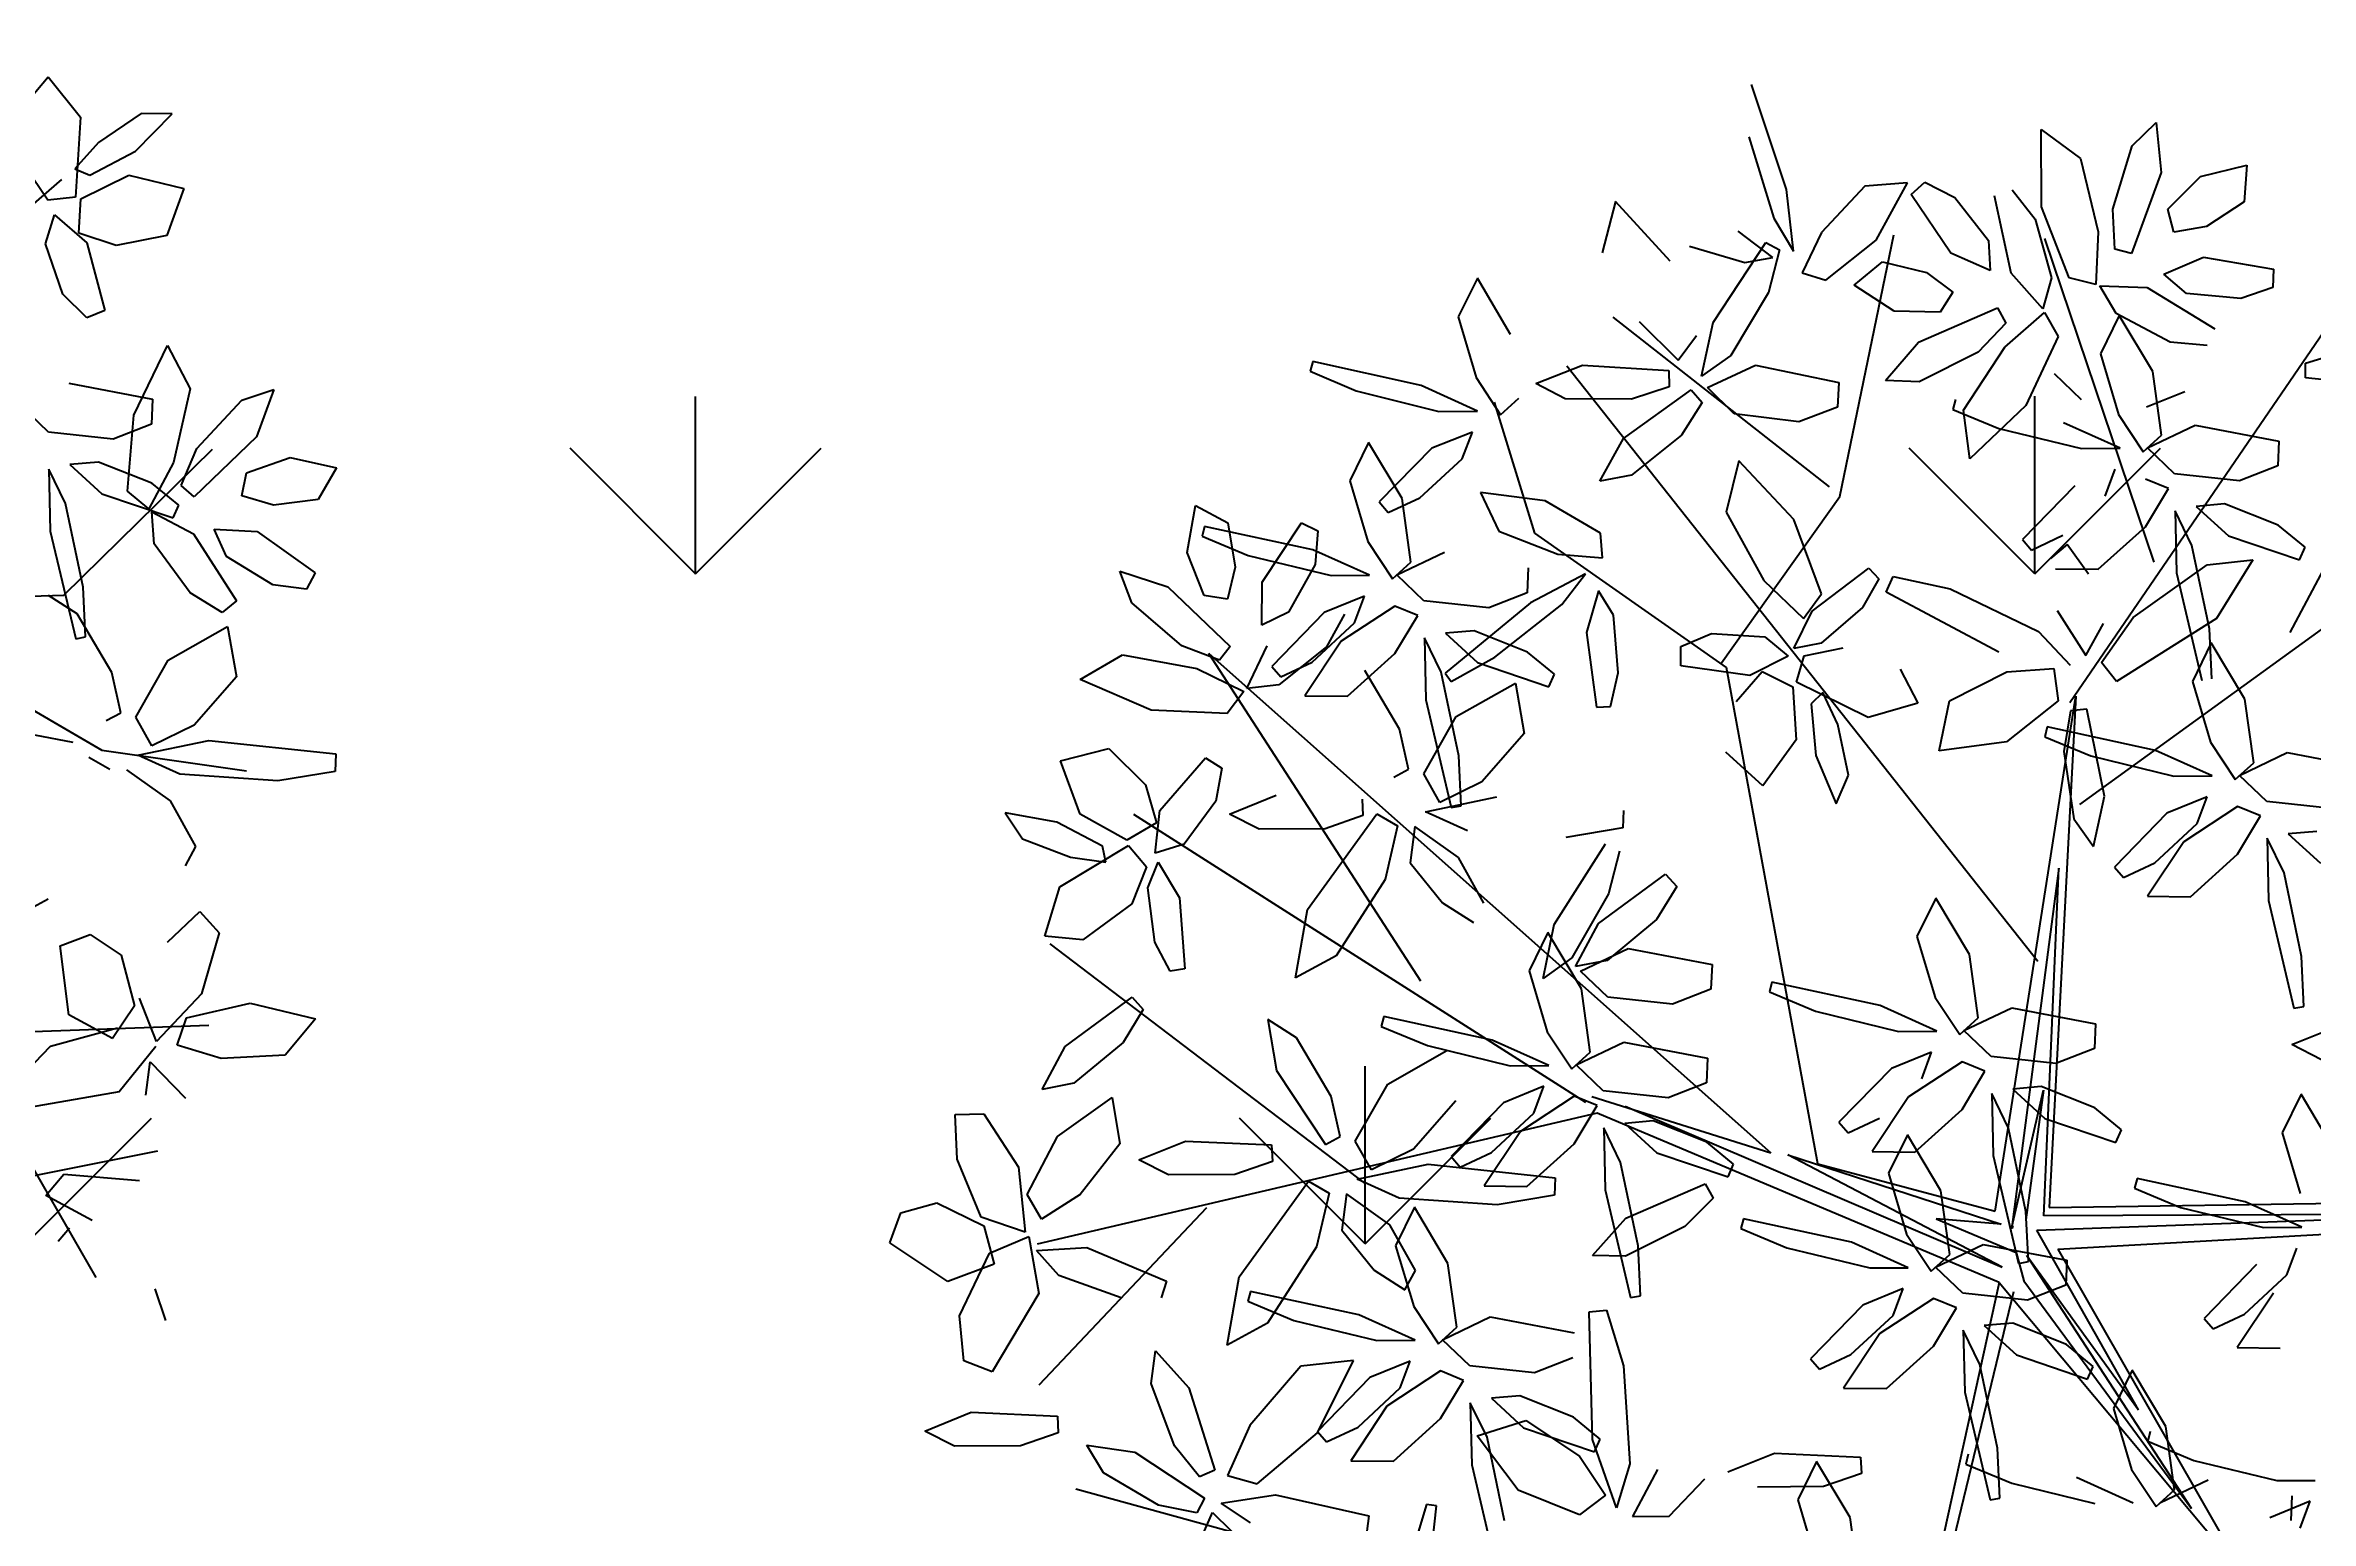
# Model space of a CAD drawing. Header units: inches. Extents: x -9 to 337, y -247 to 209.
# Drawn here: x 7.6419 to 8.1203, y 58.5583 to 58.8698 of the extents above; entities that cross this region are included whole.
import ezdxf

# ---------------------------------------------------------------- set-up
doc = ezdxf.new("R2010")
doc.units = ezdxf.units.IN
doc.header["$MEASUREMENT"] = 0
doc.layers.add('vegetales', color=3, linetype='Continuous')
doc.styles.get("Standard").update_dxf_attribs({"font": 'arial.ttf'})

# ---------------------------------------------------------------- blocks, each defined once
blk = doc.blocks.new('Planta(planta)002')
at = {"color": 62}
for p, q in [((0.1782, 0.8387), (0.1608, 0.8226)), ((0.1774, 0.7988), (0.1782, 0.8387)), ((0.1608, 0.8226), (0.1525, 0.7843)), ((0.0903, 0.7942), (0.1292, 0.7888)), ((0.0921, 0.7652), (0.0903, 0.7942)), ((0.1647, 0.7615), (0.1774, 0.7988)), ((0.1862, 0.7821), (0.2237, 0.8033)), ((0.2237, 0.8033), (0.2388, 0.7685)), ((0.1292, 0.7888), (0.1682, 0.742)), ((0.1525, 0.7843), (0.153, 0.7573)), ((0.1722, 0.7439), (0.1862, 0.7821)), ((0.153, 0.7573), (0.1647, 0.7615)), ((0.2388, 0.7685), (0.216, 0.7367)), ((0.1682, 0.742), (0.1546, 0.726)), ((0.1888, 0.7239), (0.1722, 0.7439)), ((0.1546, 0.726), (0.125, 0.7326)), ((0.216, 0.7367), (0.1888, 0.7239)), ((0.3663, 0.7168), (0.3784, 0.7393)), ((0.3784, 0.7393), (0.3936, 0.704)), ((0.4228, 0.7102), (0.454, 0.7288)), ((0.454, 0.7288), (0.4603, 0.7017)), ((0.1658, 0.7212), (0.1984, 0.7228)), ((0.176, 0.7006), (0.1658, 0.7212)), ((0.1984, 0.7228), (0.2435, 0.6947)), ((0.2965, 0.7081), (0.3318, 0.696)), ((0.3143, 0.6519), (0.2965, 0.7081)), ((0.3667, 0.6665), (0.3663, 0.7168)), ((0.4067, 0.679), (0.4228, 0.7102)), ((0.212, 0.6818), (0.176, 0.7006)), ((0.2435, 0.6947), (0.2375, 0.6813)), ((0.3318, 0.696), (0.3611, 0.6466)), ((0.3936, 0.704), (0.3904, 0.6385)), ((0.4603, 0.7017), (0.4385, 0.6752)), ((0.2375, 0.6813), (0.212, 0.6818)), ((0.4162, 0.6637), (0.4067, 0.679)), ((0.4385, 0.6752), (0.4162, 0.6637)), ((0.2618, 0.6357), (0.3164, 0.6706)), ((0.3288, 0.6563), (0.3154, 0.6279)), ((0.3164, 0.6706), (0.3288, 0.6563)), ((0.3772, 0.6378), (0.3667, 0.6665)), ((0.4433, 0.6522), (0.4969, 0.6595)), ((0.4969, 0.6595), (0.5006, 0.646)), ((0.3904, 0.6385), (0.3772, 0.6378)), ((0.4184, 0.6309), (0.4433, 0.6522)), ((0.5006, 0.646), (0.4799, 0.6307)), ((-0.0757, 0.3696), (-0.0425, 0.3702)), ((-0.1536, 0.3176), (-0.1544, 0.2606)), ((-0.1292, 0.3107), (-0.1209, 0.2616)), ((-0.0518, 0.3226), (0.0185, 0.2763)), ((-0.144, 0.2595), (-0.1343, 0.284)), ((-0.1209, 0.2616), (-0.0969, 0.2837)), ((0.0185, 0.2763), (0.0231, 0.2825)), ((0.0365, 0.2551), (0.0523, 0.2898)), ((-0.1544, 0.2606), (-0.144, 0.2595)), ((0.0607, 0.2622), (0.0365, 0.2551)), ((0.0674, 0.2324), (0.0771, 0.2013)), ((0.1154, 0.2188), (0.0674, 0.2324)), ((0.0771, 0.2013), (0.1189, 0.1771)), ((-0.1377, 0.1291), (-0.0831, 0.164)), ((-0.0831, 0.164), (-0.0707, 0.1497)), ((0.1374, 0.1593), (0.0928, 0.1438)), ((0.1163, 0.1391), (0.1374, 0.1593)), ((-0.0707, 0.1497), (-0.0841, 0.1213)), ((0.0928, 0.1438), (0.0207, 0.1002)), ((0.0599, 0.1069), (0.1163, 0.1391)), ((0.1539, 0.1251), (0.1455, 0.1451)), ((-0.151, 0.1059), (-0.189, 0.1365)), ((-0.1522, 0.0915), (-0.1377, 0.1291)), ((-0.0841, 0.1213), (-0.1236, 0.0913)), ((-0.1525, 0.0871), (-0.151, 0.1059)), ((-0.0395, 0.1172), (-0.0802, 0.1009)), ((-0.0616, 0.0852), (-0.0097, 0.109)), ((-0.0132, 0.119), (-0.0395, 0.1172)), ((-0.0097, 0.109), (-0.0132, 0.119)), ((0.0244, 0.0935), (0.0599, 0.1069)), ((-0.1855, 0.0948), (-0.1525, 0.0871)), ((-0.1236, 0.0913), (-0.1522, 0.0915)), ((-0.0802, 0.1009), (-0.0947, 0.0847)), ((0.0207, 0.1002), (0.0244, 0.0935)), ((-0.167, 0.077), (-0.2116, 0.0615)), ((-0.1881, 0.0568), (-0.167, 0.077)), ((-0.137, 0.0733), (-0.1483, 0.0258)), ((-0.1194, 0.08), (-0.137, 0.0733)), ((-0.1121, 0.0469), (-0.1194, 0.08)), ((-0.104, 0.0712), (-0.0708, 0.0377)), ((-0.0767, 0.0609), (-0.104, 0.0712)), ((-0.0947, 0.0847), (-0.0616, 0.0852)), ((-0.1589, 0.0628), (-0.1726, 0.0327)), ((-0.1504, 0.0428), (-0.1589, 0.0628)), ((-0.0234, 0.0238), (-0.0767, 0.0609)), ((-0.1159, -0.0012), (-0.1121, 0.0469)), ((-0.0708, 0.0377), (-0.0005, -0.0087)), ((-0.1726, 0.0327), (-0.1735, -0.0244)), ((-0.1483, 0.0258), (-0.1399, -0.0233)), ((-0.0299, -0.0166), (0.0247, 0.0183)), ((0.004, -0.0024), (-0.0234, 0.0238)), ((0.0247, 0.0183), (0.0371, 0.004)), ((-0.1291, 0.0044), (-0.1195, -0.0267)), ((-0.0812, -0.0092), (-0.1291, 0.0044)), ((0.0371, 0.004), (0.0237, -0.0243)), ((-0.163, -0.0255), (-0.1533, -0.001)), ((-0.1399, -0.0233), (-0.1159, -0.0012)), ((-0.0432, -0.0397), (-0.0812, -0.0092)), ((-0.0444, -0.0541), (-0.0299, -0.0166)), ((-0.0005, -0.0087), (0.004, -0.0024)), ((-0.1735, -0.0244), (-0.163, -0.0255)), ((-0.1195, -0.0267), (-0.0777, -0.0509)), ((0.0237, -0.0243), (-0.0158, -0.0543)), ((0.0683, -0.0285), (0.0276, -0.0447)), ((0.0946, -0.0267), (0.0683, -0.0285)), ((0.0981, -0.0366), (0.0946, -0.0267)), ((-0.0777, -0.0509), (-0.0447, -0.0585)), ((-0.0447, -0.0585), (-0.0432, -0.0397)), ((0.0276, -0.0447), (0.0131, -0.061)), ((0.0462, -0.0604), (0.0981, -0.0366)), ((-0.2797, -0.0577), (-0.2673, -0.072)), ((-0.0592, -0.0687), (-0.1038, -0.0842)), ((-0.0803, -0.0889), (-0.0592, -0.0687)), ((-0.0158, -0.0543), (-0.0444, -0.0541)), ((-0.0116, -0.0656), (-0.0292, -0.0724)), ((-0.0043, -0.0988), (-0.0116, -0.0656)), ((0.0131, -0.061), (0.0462, -0.0604)), ((-0.2673, -0.072), (-0.2807, -0.1003)), ((-0.1038, -0.0842), (-0.1759, -0.1277)), ((-0.0511, -0.0828), (-0.0648, -0.113)), ((-0.0426, -0.1029), (-0.0511, -0.0828)), ((-0.0292, -0.0724), (-0.0405, -0.1199)), ((0.0038, -0.0744), (0.037, -0.108)), ((0.0311, -0.0848), (0.0038, -0.0744)), ((0.0844, -0.1218), (0.0311, -0.0848)), ((-0.2098, -0.1027), (-0.2361, -0.1045)), ((-0.2063, -0.1126), (-0.2098, -0.1027)), ((-0.1367, -0.1211), (-0.0803, -0.0889)), ((-0.0455, -0.1467), (-0.0426, -0.1029)), ((-0.0081, -0.1469), (-0.0043, -0.0988)), ((-0.2361, -0.1045), (-0.2768, -0.1207)), ((-0.2582, -0.1364), (-0.2063, -0.1126)), ((-0.0648, -0.113), (-0.0657, -0.1701)), ((-0.0405, -0.1199), (-0.0321, -0.169)), ((-0.2913, -0.137), (-0.2582, -0.1364)), ((-0.2412, -0.1887), (-0.2154, -0.1284)), ((-0.2154, -0.1284), (-0.2034, -0.1323)), ((-0.2034, -0.1323), (-0.2042, -0.1626)), ((-0.1759, -0.1277), (-0.1722, -0.1345)), ((-0.1722, -0.1345), (-0.1367, -0.1211)), ((-0.3006, -0.1504), (-0.2674, -0.184)), ((-0.0552, -0.1712), (-0.0455, -0.1467)), ((-0.0321, -0.169), (-0.0081, -0.1469)), ((0.0714, -0.1404), (0.0751, -0.1472)), ((-0.22, -0.1978), (-0.2733, -0.1608)), ((-0.2042, -0.1626), (-0.2215, -0.2099)), ((-0.0657, -0.1701), (-0.0552, -0.1712)), ((-0.2674, -0.184), (-0.1971, -0.2303)), ((-0.2401, -0.2269), (-0.2412, -0.1887)), ((-0.1926, -0.2241), (-0.22, -0.1978)), ((-0.0363, -0.241), (0.0133, -0.1983)), ((0.0133, -0.1983), (0.0224, -0.207)), ((-0.2215, -0.2099), (-0.2401, -0.2269)), ((-0.0087, -0.2236), (0.001, -0.2547)), ((0.0393, -0.2371), (-0.0087, -0.2236)), ((0.0224, -0.207), (0.0083, -0.2339)), ((-0.1971, -0.2303), (-0.1926, -0.2241)), ((-0.0522, -0.2758), (-0.0363, -0.241)), ((0.0083, -0.2339), (-0.028, -0.2687)), ((0.0773, -0.2677), (0.0393, -0.2371)), ((-0.2127, -0.2598), (-0.2039, -0.2498)), ((-0.2039, -0.2498), (-0.1655, -0.2716)), ((0.001, -0.2547), (0.0428, -0.2789)), ((-0.1441, -0.3285), (-0.2127, -0.2598)), ((-0.1655, -0.2716), (-0.1107, -0.3224)), ((-0.2646, -0.3142), (-0.2099, -0.2793)), ((-0.2778, -0.3374), (-0.3159, -0.3068)), ((-0.1976, -0.2936), (-0.2109, -0.322)), ((-0.279, -0.3518), (-0.2646, -0.3142)), ((-0.2109, -0.322), (-0.2504, -0.352)), ((-0.1663, -0.3261), (-0.2071, -0.3424)), ((-0.14, -0.3244), (-0.1663, -0.3261)), ((-0.1365, -0.3343), (-0.14, -0.3244)), ((-0.2793, -0.3562), (-0.2778, -0.3374)), ((-0.2071, -0.3424), (-0.2215, -0.3586)), ((-0.1908, -0.3528), (-0.1426, -0.3446)), ((-0.1884, -0.3581), (-0.1365, -0.3343)), ((-0.3123, -0.3485), (-0.2793, -0.3562)), ((-0.2504, -0.352), (-0.279, -0.3518)), ((-0.2215, -0.3586), (-0.1884, -0.3581)), ((-0.2097, -0.3869), (-0.1908, -0.3528)), ((-0.2639, -0.37), (-0.2751, -0.4176)), ((-0.2462, -0.3633), (-0.2639, -0.37)), ((-0.239, -0.3964), (-0.2462, -0.3633)), ((-0.2308, -0.3721), (-0.1977, -0.4056)), ((-0.2035, -0.3824), (-0.2308, -0.3721)), ((-0.112, -0.3771), (-0.1586, -0.3954)), ((-0.6312, -0.4227), (-0.6409, -0.3869)), ((-0.5982, -0.4405), (-0.5884, -0.3904)), ((-0.5884, -0.3904), (-0.5599, -0.4121)), ((-0.3713, -0.4187), (-0.315, -0.3865)), ((-0.2773, -0.4005), (-0.2857, -0.3805)), ((-0.1586, -0.3954), (-0.2097, -0.3869)), ((-0.1502, -0.4195), (-0.2035, -0.3824)), ((-0.617, -0.4026), (-0.6312, -0.4227)), ((-0.5599, -0.4121), (-0.5552, -0.4608)), ((-0.5167, -0.4039), (-0.5409, -0.4109)), ((-0.3174, -0.4097), (-0.3435, -0.4404)), ((-0.2997, -0.4685), (-0.3174, -0.4097)), ((-0.2995, -0.4106), (-0.3003, -0.4677)), ((-0.2801, -0.4443), (-0.2773, -0.4005)), ((-0.2428, -0.4445), (-0.239, -0.3964)), ((-0.1977, -0.4056), (-0.1273, -0.452)), ((-0.3954, -0.4672), (-0.4244, -0.4232)), ((-0.4105, -0.4254), (-0.4068, -0.4321)), ((-0.4068, -0.4321), (-0.3713, -0.4187)), ((-0.2751, -0.4176), (-0.2667, -0.4666)), ((-0.5847, -0.4885), (-0.5982, -0.4405)), ((-0.3845, -0.4339), (-0.3954, -0.4672)), ((-0.3435, -0.4404), (-0.3409, -0.4998)), ((-0.2898, -0.4688), (-0.2801, -0.4443)), ((-0.2667, -0.4666), (-0.2428, -0.4445)), ((-0.1957, -0.4469), (-0.202, -0.4513)), ((-0.1447, -0.514), (-0.1957, -0.4469)), ((-0.5552, -0.4608), (-0.5638, -0.4947)), ((-0.5238, -0.4866), (-0.4624, -0.4636)), ((-0.4624, -0.4636), (-0.4565, -0.4755)), ((-0.202, -0.4513), (-0.1849, -0.4852)), ((-0.6662, -0.482), (-0.6507, -0.4666)), ((-0.6417, -0.5056), (-0.6662, -0.482)), ((-0.6507, -0.4666), (-0.6036, -0.4778)), ((-0.6036, -0.4778), (-0.566, -0.5104)), ((-0.3063, -0.5283), (-0.2997, -0.4685)), ((-0.3003, -0.4677), (-0.2898, -0.4688)), ((-0.5638, -0.4947), (-0.5847, -0.4885)), ((-0.5503, -0.5145), (-0.5238, -0.4866)), ((-0.4787, -0.4964), (-0.5248, -0.5167)), ((-0.2904, -0.5248), (-0.2279, -0.4875)), ((-0.2279, -0.4875), (-0.221, -0.4972)), ((-0.5982, -0.5249), (-0.6417, -0.5056)), ((-0.566, -0.5104), (-0.5982, -0.5249)), ((-0.5748, -0.5406), (-0.5619, -0.5108)), ((-0.5619, -0.5108), (-0.5264, -0.5372)), ((-0.5248, -0.5167), (-0.5503, -0.5145)), ((-0.4321, -0.5079), (-0.3941, -0.5109)), ((-0.4172, -0.5282), (-0.4321, -0.5079)), ((-0.3941, -0.5109), (-0.3369, -0.5429)), ((-0.3409, -0.4998), (-0.327, -0.5392)), ((-0.6302, -0.5403), (-0.5921, -0.5284)), ((-0.5921, -0.5284), (-0.5665, -0.5441)), ((-0.372, -0.5504), (-0.4172, -0.5282)), ((-0.327, -0.5392), (-0.3063, -0.5283)), ((-0.3162, -0.5577), (-0.2904, -0.5248)), ((-0.6449, -0.5645), (-0.6302, -0.5403)), ((-0.5665, -0.5441), (-0.5831, -0.5779)), ((-0.5587, -0.591), (-0.5748, -0.5406)), ((-0.5264, -0.5372), (-0.5114, -0.6049)), ((-0.3419, -0.5544), (-0.372, -0.5504)), ((-0.3369, -0.5429), (-0.3419, -0.5544)), ((-0.6353, -0.587), (-0.6449, -0.5645)), ((-0.2895, -0.5533), (-0.3162, -0.5577)), ((-0.5831, -0.5779), (-0.6353, -0.587)), ((-0.4208, -0.5959), (-0.3905, -0.5745)), ((-0.5328, -0.6135), (-0.5587, -0.591)), ((-0.5018, -0.638), (-0.4521, -0.5952)), ((-0.4521, -0.5952), (-0.443, -0.6039)), ((-0.3971, -0.6024), (-0.4208, -0.5959)), ((-0.5114, -0.6049), (-0.5328, -0.6135)), ((-0.443, -0.6039), (-0.4571, -0.6308)), ((-0.4571, -0.6308), (-0.4934, -0.6656)), ((-0.5176, -0.6727), (-0.5018, -0.638)), ((-0.4934, -0.6656), (-0.5176, -0.6727))]:
    blk.add_line(p, q, dxfattribs=at)
at = {"color": 44}
for p, q in [((-0.2062, 0.2771), (-0.1155, 0.7575)), ((0.1247, 0.4756), (0.1514, 0.7447)), ((-0.1796, 0.482), (-0.2489, 0.7319)), ((-0.265, 0.3283), (-0.3237, 0.6998)), ((0.3696, 0.5158), (0.3756, 0.6742)), ((-0.2917, 0.45), (-0.5212, 0.5717)), ((0.2426, 0.3888), (0.3696, 0.5158)), ((-0.4998, 0.3219), (-0.6066, 0.4949)), ((0.2795, 0.4052), (0.4717, 0.45)), ((0.5357, 0.213), (0.6745, 0.3539)), ((-0.265, 0.3347), (-0.0127, 0.0381)), ((-0.0408, 0.008), (-0.265, 0.3347)), ((-0.5105, 0.3219), (-0.7187, 0.3027)), ((-0.4785, 0.1682), (-0.4998, 0.3219)), ((-0.0127, 0.0381), (0.2261, 0.2707)), ((0.231, 0.2617), (-0.0114, 0.0308)), ((-0.0076, 0.0192), (0.231, 0.2617)), ((0.0139, 0.0198), (0.2426, 0.2618)), ((-0.1475, 0.1682), (-0.7187, 0.2514)), ((0.4984, -0.0432), (0.7119, 0.2578)), ((-0.1847, 0.2308), (-0.0231, 0.0078)), ((-0.0114, 0.0308), (-0.1847, 0.2308)), ((0.5304, 0.2194), (0.7439, 0.1554)), ((-0.6493, 0.1425), (-0.74, 0.1938)), ((-0.4731, 0.1682), (-0.6493, 0.1425)), ((-0.1635, -0.0586), (-0.4731, 0.1682)), ((-0.077, 0.1001), (-0.0192, 0.0192)), ((-0.0231, 0.0078), (-0.077, 0.1001)), ((0.1424, -0.027), (-0.0076, 0.0192)), ((0.0139, 0.0198), (0.2849, -0.0624)), ((-0.1847, -0.0692), (-0.0306, 0.0039)), ((-0.1635, -0.0586), (-0.0408, 0.008)), ((-0.0306, 0.0039), (-0.0692, -0.027)), ((0.2233, -0.0539), (0, 0)), ((0, 0), (0.1424, -0.027)), ((-0.0692, -0.027), (-0.0076, -0.0039)), ((-0.0076, -0.0039), (0.0116, -0.0155)), ((0.0116, -0.0155), (0.2233, -0.0539)), ((-0.0011, -0.0294), (-0.3118, -0.1458)), ((-0.3001, -0.1271), (-0.0076, -0.0192)), ((-0.0076, -0.0192), (-0.1847, -0.0692)), ((-0.0011, -0.0294), (0.2795, -0.0624)), ((-0.0011, -0.0294), (0.13, -0.2482)), ((0.0116, -0.027), (0.1348, -0.2425)), ((-0.7667, -0.0945), (-0.1951, -0.0769)), ((-0.3237, -0.1393), (-0.1951, -0.0769)), ((-0.4785, -0.1649), (-0.7667, -0.0945)), ((-0.3237, -0.1457), (-0.724, -0.2226)), ((-0.3118, -0.1458), (-0.5532, -0.5108)), ((-0.4038, -0.3058), (-0.7027, -0.3379)), ((-0.4785, -0.4021), (-0.4785, -0.5877)), ((-0.1635, -0.498), (-0.4038, -0.6261))]:
    blk.add_line(p, q, dxfattribs=at)
at = {"color": 60}
for p, q in [((-0.4676, 0.6872), (-0.4478, 0.7177)), ((-0.4478, 0.7177), (-0.4302, 0.696)), ((-0.5213, 0.6684), (-0.5203, 0.6939)), ((-0.5203, 0.6939), (-0.4912, 0.6689)), ((-0.4302, 0.696), (-0.4382, 0.6627)), ((-0.4684, 0.6521), (-0.4676, 0.6872)), ((-0.4237, 0.6441), (-0.3788, 0.6742)), ((-0.3788, 0.6742), (-0.3696, 0.6636)), ((-0.4989, 0.6233), (-0.5213, 0.6684)), ((-0.4912, 0.6689), (-0.4653, 0.6086)), ((-0.4382, 0.6627), (-0.4531, 0.6426)), ((-0.3696, 0.6636), (-0.3814, 0.6408)), ((-0.3119, 0.639), (-0.2995, 0.6609)), ((-0.2613, 0.6635), (-0.3043, 0.6309)), ((-0.4531, 0.6426), (-0.4684, 0.6521)), ((-0.4369, 0.6141), (-0.4237, 0.6441)), ((-0.3814, 0.6408), (-0.4141, 0.6153)), ((-0.3043, 0.6309), (-0.3119, 0.639)), ((-0.5802, 0.63), (-0.5432, 0.6346)), ((-0.5396, 0.5873), (-0.5802, 0.63)), ((-0.5432, 0.6346), (-0.4952, 0.6031)), ((-0.4769, 0.6022), (-0.4989, 0.6233)), ((-0.4653, 0.6086), (-0.4769, 0.6022)), ((-0.439, 0.5981), (-0.38, 0.6106)), ((-0.4141, 0.6153), (-0.4369, 0.6141)), ((-0.4872, 0.5626), (-0.5396, 0.5873)), ((-0.4952, 0.6031), (-0.4689, 0.5729)), ((-0.466, 0.5742), (-0.439, 0.5981)), ((-0.3755, 0.5973), (-0.3979, 0.5798)), ((-0.5216, 0.5349), (-0.5713, 0.5691)), ((-0.5647, 0.5815), (-0.5366, 0.5772)), ((-0.5366, 0.5772), (-0.4969, 0.5535)), ((-0.4689, 0.5729), (-0.4872, 0.5626)), ((-0.4425, 0.5674), (-0.466, 0.5742)), ((-0.3979, 0.5798), (-0.4425, 0.5674)), ((-0.3407, 0.547), (-0.286, 0.5819)), ((-0.286, 0.5819), (-0.2737, 0.5677)), ((-0.4969, 0.5535), (-0.4857, 0.5317)), ((-0.4399, 0.568), (-0.4302, 0.5369)), ((-0.392, 0.5545), (-0.4399, 0.568)), ((-0.3539, 0.5239), (-0.392, 0.5545)), ((-0.3637, 0.5599), (-0.377, 0.5315)), ((-0.2737, 0.5677), (-0.287, 0.5393)), ((-0.6182, 0.5262), (-0.6169, 0.5402)), ((-0.6169, 0.5402), (-0.5922, 0.5473)), ((-0.5922, 0.5473), (-0.5512, 0.5411)), ((-0.5512, 0.5411), (-0.5347, 0.5254)), ((-0.4857, 0.5317), (-0.5216, 0.5349)), ((-0.4302, 0.5369), (-0.3884, 0.5128)), ((-0.3551, 0.5095), (-0.3407, 0.547)), ((-0.287, 0.5393), (-0.3265, 0.5093)), ((-0.2424, 0.5351), (-0.2832, 0.5189)), ((-0.2161, 0.5369), (-0.2424, 0.5351)), ((-0.2126, 0.527), (-0.2161, 0.5369)), ((-0.6263, 0.5307), (-0.6482, 0.5066)), ((-0.6136, 0.4826), (-0.6263, 0.5307)), ((-0.5655, 0.5143), (-0.6182, 0.5262)), ((-0.5347, 0.5254), (-0.5655, 0.5143)), ((-0.4865, 0.4907), (-0.4827, 0.5305)), ((-0.4827, 0.5305), (-0.4627, 0.5244)), ((-0.4627, 0.5244), (-0.4445, 0.4693)), ((-0.3554, 0.5051), (-0.3539, 0.5239)), ((-0.2832, 0.5189), (-0.2976, 0.5026)), ((-0.2645, 0.5032), (-0.2126, 0.527)), ((-0.6896, 0.4637), (-0.7639, 0.5035)), ((-0.6482, 0.5066), (-0.6477, 0.4583)), ((-0.537, 0.4483), (-0.5111, 0.5086)), ((-0.5111, 0.5086), (-0.4985, 0.5046)), ((-0.4985, 0.5046), (-0.4987, 0.4741)), ((-0.4165, 0.5016), (-0.4452, 0.5018)), ((-0.3884, 0.5128), (-0.3554, 0.5051)), ((-0.3265, 0.5093), (-0.3551, 0.5095)), ((-0.2976, 0.5026), (-0.2645, 0.5032)), ((-0.2609, 0.476), (-0.2384, 0.5028)), ((-0.2384, 0.5028), (-0.2279, 0.4512)), ((-0.6205, 0.4343), (-0.6136, 0.4826)), ((-0.5987, 0.4739), (-0.569, 0.491)), ((-0.569, 0.491), (-0.5441, 0.494)), ((-0.5441, 0.494), (-0.5406, 0.4764)), ((-0.4764, 0.4342), (-0.4865, 0.4907)), ((-0.37, 0.495), (-0.4145, 0.4795)), ((-0.3911, 0.4747), (-0.37, 0.495)), ((-0.3223, 0.498), (-0.34, 0.4912)), ((-0.315, 0.4649), (-0.3223, 0.498)), ((-0.3069, 0.4892), (-0.2738, 0.4556)), ((-0.2796, 0.4788), (-0.3069, 0.4892)), ((-0.7381, 0.4732), (-0.6817, 0.4412)), ((-0.6023, 0.4462), (-0.5987, 0.4739)), ((-0.5406, 0.4764), (-0.5666, 0.4528)), ((-0.4987, 0.4741), (-0.5159, 0.4268)), ((-0.4445, 0.4693), (-0.4476, 0.4105)), ((-0.4474, 0.4426), (-0.3911, 0.4747)), ((-0.3534, 0.4607), (-0.3618, 0.4808)), ((-0.2263, 0.4418), (-0.2796, 0.4788)), ((-0.2744, 0.4083), (-0.2609, 0.476)), ((-0.6535, 0.4333), (-0.6896, 0.4637)), ((-0.6477, 0.4583), (-0.6374, 0.426)), ((-0.5666, 0.4528), (-0.6023, 0.4462)), ((-0.5352, 0.4099), (-0.537, 0.4483)), ((-0.3756, 0.4506), (-0.3764, 0.3935)), ((-0.3189, 0.4167), (-0.315, 0.4649)), ((-0.2738, 0.4556), (-0.2034, 0.4093)), ((-0.2279, 0.4512), (-0.2503, 0.3642)), ((-0.1187, 0.414), (-0.0641, 0.449)), ((-0.6817, 0.4412), (-0.6535, 0.4333)), ((-0.6374, 0.426), (-0.6205, 0.4343)), ((-0.4866, 0.4359), (-0.4829, 0.4291)), ((-0.4829, 0.4291), (-0.4474, 0.4426)), ((-0.4476, 0.4105), (-0.4764, 0.4342)), ((-0.1989, 0.4155), (-0.2263, 0.4418)), ((-0.2179, 0.435), (-0.2083, 0.4039)), ((-0.17, 0.4215), (-0.2179, 0.435)), ((-0.6616, 0.4191), (-0.6945, 0.4155)), ((-0.6745, 0.4016), (-0.6616, 0.4191)), ((-0.6734, 0.4238), (-0.6619, 0.4268)), ((-0.6607, 0.3521), (-0.6734, 0.4238)), ((-0.6619, 0.4268), (-0.6459, 0.3975)), ((-0.5159, 0.4268), (-0.5352, 0.4099)), ((-0.3659, 0.3924), (-0.3562, 0.417)), ((-0.349, 0.4143), (-0.3509, 0.3976)), ((-0.3217, 0.409), (-0.349, 0.4143)), ((-0.3428, 0.3946), (-0.3189, 0.4167)), ((-0.1319, 0.3909), (-0.17, 0.4215)), ((-0.1332, 0.3765), (-0.1187, 0.414)), ((-0.7136, 0.3817), (-0.6745, 0.4016)), ((-0.6459, 0.3975), (-0.6337, 0.3428)), ((-0.2683, 0.3669), (-0.2744, 0.4083)), ((-0.2083, 0.4039), (-0.1665, 0.3798)), ((-0.0651, 0.4063), (-0.1045, 0.3763)), ((-0.615, 0.3504), (-0.5599, 0.3845)), ((-0.5599, 0.3845), (-0.5477, 0.3701)), ((-0.3764, 0.3935), (-0.3659, 0.3924)), ((-0.2807, 0.3626), (-0.2877, 0.3896)), ((-0.1665, 0.3798), (-0.1334, 0.3721)), ((-0.1334, 0.3721), (-0.1319, 0.3909)), ((-0.0612, 0.3859), (-0.0757, 0.3696)), ((-0.7779, 0.3679), (-0.7585, 0.3326)), ((-0.7166, 0.3635), (-0.7779, 0.3679)), ((-0.5477, 0.3701), (-0.5615, 0.3419)), ((-0.3202, 0.3724), (-0.2807, 0.3626)), ((-0.2503, 0.3642), (-0.2683, 0.3669)), ((-0.148, 0.362), (-0.1926, 0.3465)), ((-0.1691, 0.3417), (-0.148, 0.362)), ((-0.1045, 0.3763), (-0.1332, 0.3765)), ((-0.1004, 0.365), (-0.118, 0.3583)), ((-0.0931, 0.3319), (-0.1004, 0.365)), ((-0.6391, 0.3163), (-0.6607, 0.3521)), ((-0.63, 0.313), (-0.615, 0.3504)), ((-0.3906, 0.3284), (-0.3194, 0.351)), ((-0.3194, 0.351), (-0.2843, 0.3491)), ((-0.1926, 0.3465), (-0.2647, 0.3029)), ((-0.1399, 0.3478), (-0.1536, 0.3176)), ((-0.1314, 0.3277), (-0.1399, 0.3478)), ((-0.118, 0.3583), (-0.1292, 0.3107)), ((-0.085, 0.3562), (-0.0518, 0.3226)), ((-0.0576, 0.3459), (-0.085, 0.3562)), ((-0.0044, 0.3088), (-0.0576, 0.3459)), ((-0.6603, 0.3129), (-0.6631, 0.336)), ((-0.6337, 0.3428), (-0.6391, 0.3163)), ((-0.5615, 0.3419), (-0.6014, 0.3124)), ((-0.4285, 0.3057), (-0.3906, 0.3284)), ((-0.3158, 0.3123), (-0.2917, 0.3387)), ((-0.2917, 0.3387), (-0.2724, 0.3229)), ((-0.2522, 0.3335), (-0.2604, 0.3239)), ((-0.1969, 0.2946), (-0.2522, 0.3335)), ((-0.2255, 0.3096), (-0.1691, 0.3417)), ((-0.1343, 0.284), (-0.1314, 0.3277)), ((-0.0969, 0.2837), (-0.0931, 0.3319)), ((-0.7021, 0.3139), (-0.6603, 0.3129)), ((-0.6014, 0.3124), (-0.63, 0.313)), ((-0.3305, 0.3189), (-0.4241, 0.2932)), ((-0.3324, 0.2663), (-0.3158, 0.3123)), ((-0.2724, 0.3229), (-0.2795, 0.2734)), ((-0.2604, 0.3239), (-0.2429, 0.298)), ((-0.7106, 0.2602), (-0.6603, 0.3023)), ((-0.6514, 0.2935), (-0.6658, 0.2668)), ((-0.6603, 0.3023), (-0.6514, 0.2935)), ((-0.6498, 0.241), (-0.6376, 0.3032)), ((-0.6376, 0.3032), (-0.6251, 0.302)), ((-0.6251, 0.302), (-0.6193, 0.2731)), ((-0.4552, 0.2442), (-0.4464, 0.2975)), ((-0.4464, 0.2975), (-0.4352, 0.2968)), ((-0.4352, 0.2968), (-0.4292, 0.2724)), ((-0.4241, 0.2932), (-0.4285, 0.3057)), ((-0.2647, 0.3029), (-0.261, 0.2961)), ((-0.261, 0.2961), (-0.2255, 0.3096)), ((-0.2429, 0.298), (-0.202, 0.266)), ((-0.1767, 0.261), (-0.1969, 0.2946)), ((0.0231, 0.2825), (-0.0044, 0.3088)), ((-0.5744, 0.2889), (-0.5546, 0.2539)), ((-0.5132, 0.2853), (-0.5744, 0.2889)), ((-0.4592, 0.2586), (-0.5132, 0.2853)), ((-0.7269, 0.2257), (-0.7106, 0.2602)), ((-0.6658, 0.2668), (-0.7026, 0.2324)), ((-0.6193, 0.2731), (-0.6261, 0.2249)), ((-0.4561, 0.2355), (-0.4592, 0.2586)), ((-0.4292, 0.2724), (-0.4336, 0.2312)), ((-0.312, 0.2331), (-0.3324, 0.2663)), ((-0.2795, 0.2734), (-0.312, 0.2331)), ((-0.202, 0.266), (-0.1767, 0.261)), ((-0.8142, 0.2532), (-0.8047, 0.222)), ((-0.7664, 0.2394), (-0.8142, 0.2532)), ((-0.5546, 0.2539), (-0.4979, 0.2359)), ((-0.4459, 0.2139), (-0.4552, 0.2442)), ((-0.3762, 0.258), (-0.3487, 0.2484)), ((-0.3487, 0.2484), (-0.3686, 0.2146)), ((-0.7026, 0.2324), (-0.7269, 0.2257)), ((-0.6406, 0.205), (-0.6498, 0.241)), ((-0.6261, 0.2249), (-0.6406, 0.205)), ((-0.4979, 0.2359), (-0.4561, 0.2355)), ((-0.4336, 0.2312), (-0.4459, 0.2139)), ((-0.4363, 0.2152), (-0.4189, 0.24)), ((-0.8047, 0.222), (-0.7631, 0.1977)), ((-0.7301, 0.1898), (-0.7285, 0.2086)), ((-0.4268, 0.1965), (-0.4363, 0.2152)), ((-0.3686, 0.2146), (-0.4268, 0.1965)), ((-0.7631, 0.1977), (-0.7301, 0.1898)), ((-0.4991, 0.1792), (-0.468, 0.2052)), ((-0.468, 0.2052), (-0.4451, 0.2067)), ((-0.4451, 0.2067), (-0.4561, 0.176)), ((-0.4514, 0.1845), (-0.4265, 0.1921)), ((-0.4265, 0.1921), (-0.3967, 0.1646)), ((-0.4068, 0.2047), (-0.4074, 0.1923)), ((-0.4074, 0.1923), (-0.3778, 0.1663)), ((-0.3817, 0.1948), (-0.4068, 0.2047)), ((-0.3495, 0.1725), (-0.3817, 0.1948)), ((-0.7447, 0.1798), (-0.7893, 0.1645)), ((-0.7659, 0.1596), (-0.7447, 0.1798)), ((-0.6129, 0.1767), (-0.6605, 0.1657)), ((-0.599, 0.1639), (-0.6129, 0.1767)), ((-0.5094, 0.1558), (-0.4991, 0.1792)), ((-0.4561, 0.176), (-0.4993, 0.1451)), ((-0.45, 0.1545), (-0.4514, 0.1845)), ((-0.3413, 0.1502), (-0.3495, 0.1725)), ((-0.7893, 0.1645), (-0.8617, 0.1213)), ((-0.8224, 0.1278), (-0.7659, 0.1596)), ((-0.7366, 0.1656), (-0.7506, 0.1355)), ((-0.7283, 0.1455), (-0.7366, 0.1656)), ((-0.6605, 0.1657), (-0.7007, 0.1364)), ((-0.6255, 0.1427), (-0.599, 0.1639)), ((-0.4993, 0.1451), (-0.5094, 0.1558)), ((-0.3967, 0.1646), (-0.3914, 0.1218)), ((-0.3778, 0.1663), (-0.3413, 0.1502)), ((-0.7314, 0.1017), (-0.7283, 0.1455)), ((-0.6703, 0.1247), (-0.6255, 0.1427)), ((-0.6001, 0.1462), (-0.6154, 0.1016)), ((-0.5972, 0.1171), (-0.6001, 0.1462)), ((-0.5839, 0.1438), (-0.5687, 0.1144)), ((-0.5629, 0.1381), (-0.5839, 0.1438)), ((-0.5303, 0.1088), (-0.5629, 0.1381)), ((-0.2369, 0.1501), (-0.2273, 0.1189)), ((-0.189, 0.1365), (-0.2369, 0.1501)), ((-0.8617, 0.1213), (-0.858, 0.1145)), ((-0.858, 0.1145), (-0.8224, 0.1278)), ((-0.7506, 0.1355), (-0.7517, 0.0784)), ((-0.7007, 0.1364), (-0.6703, 0.1247)), ((-0.3914, 0.1218), (-0.4294, 0.1211)), ((-0.7886, 0.1057), (-0.779, 0.0746)), ((-0.7407, 0.0922), (-0.7886, 0.1057)), ((-0.6224, 0.1054), (-0.6358, 0.077)), ((-0.6348, 0.1196), (-0.6224, 0.1054)), ((-0.6068, 0.0529), (-0.5972, 0.1171)), ((-0.5687, 0.1144), (-0.5243, 0.0785)), ((-0.517, 0.086), (-0.5303, 0.1088)), ((-0.2273, 0.1189), (-0.1855, 0.0948)), ((-0.7412, 0.0772), (-0.7314, 0.1017)), ((-0.7027, 0.0616), (-0.7407, 0.0922)), ((-0.6154, 0.1016), (-0.6257, 0.018)), ((-0.779, 0.0746), (-0.7372, 0.0505)), ((-0.7517, 0.0784), (-0.7412, 0.0772)), ((-0.7039, 0.0472), (-0.6894, 0.0847)), ((-0.6358, 0.077), (-0.6753, 0.047)), ((-0.5912, 0.0728), (-0.6319, 0.0566)), ((-0.5649, 0.0746), (-0.5912, 0.0728)), ((-0.5614, 0.0647), (-0.5649, 0.0746)), ((-0.5243, 0.0785), (-0.517, 0.086)), ((-0.7042, 0.0428), (-0.7027, 0.0616)), ((-0.6319, 0.0566), (-0.6464, 0.0403)), ((-0.6181, 0.0167), (-0.6068, 0.0529)), ((-0.6133, 0.0409), (-0.5614, 0.0647)), ((-0.2116, 0.0615), (-0.2837, 0.0179)), ((-0.2445, 0.0246), (-0.1881, 0.0568)), ((-0.7372, 0.0505), (-0.7042, 0.0428)), ((-0.6753, 0.047), (-0.7039, 0.0472)), ((-0.6711, 0.0357), (-0.6887, 0.0289)), ((-0.6638, 0.0026), (-0.6711, 0.0357)), ((-0.6464, 0.0403), (-0.6133, 0.0409)), ((-0.597, -0.0002), (-0.5818, 0.0493)), ((-0.5818, 0.0493), (-0.5505, 0.0261)), ((-0.4554, 0.0354), (-0.4467, 0.0254)), ((-0.7838, 0.0261), (-0.7704, 0.0303)), ((-0.7744, -0.0272), (-0.7838, 0.0261)), ((-0.7704, 0.0303), (-0.7543, 0.0102)), ((-0.7187, 0.0327), (-0.7633, 0.0172)), ((-0.7398, 0.0124), (-0.7187, 0.0327)), ((-0.7106, 0.0185), (-0.7244, -0.0117)), ((-0.7022, -0.0016), (-0.7106, 0.0185)), ((-0.6887, 0.0289), (-0.7, -0.0186)), ((-0.6557, 0.0269), (-0.6226, -0.0067)), ((-0.6284, 0.0165), (-0.6557, 0.0269)), ((-0.6257, 0.018), (-0.6181, 0.0167)), ((-0.5505, 0.0261), (-0.5488, -0.0228)), ((-0.4467, 0.0254), (-0.4733, -0.0098)), ((-0.4102, -0.0403), (-0.3988, 0.0221)), ((-0.3988, 0.0221), (-0.3863, 0.0211)), ((-0.3863, 0.0211), (-0.3801, -0.0077)), ((-0.2837, 0.0179), (-0.28, 0.0112)), ((-0.28, 0.0112), (-0.2445, 0.0246)), ((-0.7633, 0.0172), (-0.8354, -0.0264)), ((-0.7962, -0.0197), (-0.7398, 0.0124)), ((-0.7543, 0.0102), (-0.7442, -0.0299)), ((-0.6677, -0.0456), (-0.6638, 0.0026)), ((-0.5751, -0.0205), (-0.6284, 0.0165)), ((-0.4342, -0.064), (-0.4479, 0.0075)), ((-0.4364, 0.0106), (-0.4201, -0.0185)), ((-0.8514, -0.0195), (-0.8245, -0.0122)), ((-0.8245, -0.0122), (-0.7972, -0.0329)), ((-0.7244, -0.0117), (-0.7252, -0.0688)), ((-0.7121, -0.0019), (-0.7052, -0.0294)), ((-0.705, -0.0453), (-0.7022, -0.0016)), ((-0.6226, -0.0067), (-0.5522, -0.053)), ((-0.585, -0.0488), (-0.597, -0.0002)), ((-0.3801, -0.0077), (-0.3862, -0.0561)), ((-0.3807, -0.0385), (-0.3261, -0.0035)), ((-0.3261, -0.0035), (-0.3137, -0.0178)), ((-0.8315, -0.05), (-0.8514, -0.0195)), ((-0.8354, -0.0264), (-0.8317, -0.0332)), ((-0.8317, -0.0332), (-0.7962, -0.0197)), ((-0.7972, -0.0329), (-0.7848, -0.0547)), ((-0.7522, -0.0513), (-0.7744, -0.0272)), ((-0.7442, -0.0299), (-0.7522, -0.0513)), ((-0.7052, -0.0294), (-0.7117, -0.0752)), ((-0.7, -0.0186), (-0.6916, -0.0677)), ((-0.6217, -0.0367), (-0.6716, -0.0223)), ((-0.5477, -0.0468), (-0.5751, -0.0205)), ((-0.5642, -0.0687), (-0.5326, -0.0234)), ((-0.5488, -0.0228), (-0.5612, -0.0562)), ((-0.4201, -0.0185), (-0.4071, -0.073)), ((-0.3137, -0.0178), (-0.3271, -0.0462)), ((-0.7997, -0.0648), (-0.8315, -0.05)), ((-0.7147, -0.0699), (-0.705, -0.0453)), ((-0.6916, -0.0677), (-0.6677, -0.0456)), ((-0.5958, -0.0542), (-0.6217, -0.0367)), ((-0.5612, -0.0562), (-0.585, -0.0488)), ((-0.5522, -0.053), (-0.5477, -0.0468)), ((-0.4005, -0.0761), (-0.4102, -0.0403)), ((-0.3952, -0.076), (-0.3807, -0.0385)), ((-0.3271, -0.0462), (-0.3666, -0.0762)), ((-0.7848, -0.0547), (-0.7997, -0.0648)), ((-0.7275, -0.094), (-0.7384, -0.0597)), ((-0.7252, -0.0688), (-0.7147, -0.0699)), ((-0.5998, -0.0662), (-0.5958, -0.0542)), ((-0.531, -0.0573), (-0.5642, -0.0687)), ((-0.4121, -0.0996), (-0.4342, -0.064)), ((-0.3862, -0.0561), (-0.4005, -0.0761)), ((-0.3343, -0.0926), (-0.2797, -0.0577)), ((-0.8589, -0.0955), (-0.8242, -0.0789)), ((-0.8242, -0.0789), (-0.7586, -0.0795)), ((-0.7586, -0.0795), (-0.7574, -0.0927)), ((-0.7117, -0.0752), (-0.7275, -0.094)), ((-0.5222, -0.0769), (-0.5625, -0.0825)), ((-0.5625, -0.0825), (-0.546, -0.105)), ((-0.4843, -0.0888), (-0.5222, -0.0769)), ((-0.4335, -0.0716), (-0.4239, -0.1027)), ((-0.3856, -0.0852), (-0.4335, -0.0716)), ((-0.4071, -0.073), (-0.4121, -0.0996)), ((-0.3666, -0.0762), (-0.3952, -0.076)), ((-0.3475, -0.1157), (-0.3856, -0.0852)), ((-0.8359, -0.1067), (-0.8589, -0.0955)), ((-0.7574, -0.0927), (-0.7856, -0.1043)), ((-0.7656, -0.1091), (-0.7274, -0.0972)), ((-0.7274, -0.0972), (-0.7253, -0.1181)), ((-0.6059, -0.0949), (-0.5968, -0.1036)), ((-0.5901, -0.0953), (-0.5724, -0.0912)), ((-0.5784, -0.1845), (-0.5901, -0.0953)), ((-0.5724, -0.0912), (-0.5513, -0.1273)), ((-0.4239, -0.1027), (-0.3821, -0.1269)), ((-0.3488, -0.1301), (-0.3343, -0.0926)), ((-0.2807, -0.1003), (-0.3202, -0.1303)), ((-0.7856, -0.1043), (-0.8359, -0.1067)), ((-0.8137, -0.1403), (-0.7656, -0.1091)), ((-0.7253, -0.1181), (-0.769, -0.1561)), ((-0.5968, -0.1036), (-0.6108, -0.1305)), ((-0.546, -0.105), (-0.5072, -0.1103)), ((-0.5072, -0.1103), (-0.4799, -0.105)), ((-0.3491, -0.1345), (-0.3475, -0.1157)), ((-0.6714, -0.1724), (-0.6555, -0.1377)), ((-0.6108, -0.1305), (-0.6472, -0.1653)), ((-0.5513, -0.1273), (-0.5385, -0.1951)), ((-0.3821, -0.1269), (-0.3491, -0.1345)), ((-0.3202, -0.1303), (-0.3488, -0.1301)), ((-0.2768, -0.1207), (-0.2913, -0.137)), ((-0.8244, -0.1761), (-0.8137, -0.1403)), ((-0.7141, -0.1538), (-0.6996, -0.1512)), ((-0.7118, -0.2069), (-0.7141, -0.1538)), ((-0.6996, -0.1512), (-0.6857, -0.1726)), ((-0.3636, -0.1446), (-0.4082, -0.1602)), ((-0.3847, -0.1649), (-0.3636, -0.1446)), ((-0.3336, -0.1484), (-0.3448, -0.1959)), ((-0.316, -0.1416), (-0.3336, -0.1484)), ((-0.3087, -0.1748), (-0.316, -0.1416)), ((-0.2733, -0.1608), (-0.3006, -0.1504)), ((-0.769, -0.1561), (-0.8244, -0.1761)), ((-0.6472, -0.1653), (-0.6714, -0.1724)), ((-0.4082, -0.1602), (-0.4803, -0.2037)), ((-0.4411, -0.197), (-0.3847, -0.1649)), ((-0.3555, -0.1588), (-0.3692, -0.189)), ((-0.347, -0.1789), (-0.3555, -0.1588)), ((-0.6857, -0.1726), (-0.6808, -0.2129)), ((-0.5494, -0.2284), (-0.5784, -0.1845)), ((-0.4429, -0.239), (-0.4278, -0.1895)), ((-0.3692, -0.189), (-0.37, -0.2461)), ((-0.3499, -0.2227), (-0.347, -0.1789)), ((-0.3125, -0.2229), (-0.3087, -0.1748)), ((-0.7926, -0.2314), (-0.7724, -0.1993)), ((-0.7724, -0.1993), (-0.7332, -0.2002)), ((-0.7332, -0.2002), (-0.7073, -0.2155)), ((-0.5385, -0.1951), (-0.5494, -0.2284)), ((-0.4803, -0.2037), (-0.4766, -0.2105)), ((-0.4766, -0.2105), (-0.4411, -0.197)), ((-0.3786, -0.2622), (-0.3014, -0.2034)), ((-0.3448, -0.1959), (-0.3365, -0.245)), ((-0.3014, -0.2034), (-0.2927, -0.2134)), ((-0.7073, -0.2155), (-0.7145, -0.2404)), ((-0.6921, -0.2329), (-0.7118, -0.2069)), ((-0.6808, -0.2129), (-0.6921, -0.2329)), ((-0.3965, -0.2127), (-0.3947, -0.2616)), ((-0.3596, -0.2472), (-0.3499, -0.2227)), ((-0.3365, -0.245), (-0.3125, -0.2229)), ((-0.2927, -0.2134), (-0.3193, -0.2486)), ((-0.7539, -0.2504), (-0.7926, -0.2314)), ((-0.7145, -0.2404), (-0.7539, -0.2504)), ((-0.6857, -0.2362), (-0.6552, -0.2449)), ((-0.6779, -0.2559), (-0.6857, -0.2362)), ((-0.431, -0.2876), (-0.4429, -0.239)), ((-0.7248, -0.2565), (-0.7628, -0.2671)), ((-0.7273, -0.3012), (-0.7107, -0.2426)), ((-0.7147, -0.2638), (-0.7248, -0.2565)), ((-0.7107, -0.2426), (-0.6898, -0.2449)), ((-0.6898, -0.2449), (-0.6785, -0.273)), ((-0.6458, -0.2821), (-0.6779, -0.2559)), ((-0.6552, -0.2449), (-0.6154, -0.2814)), ((-0.3193, -0.2486), (-0.377, -0.2961)), ((-0.37, -0.2461), (-0.3596, -0.2472)), ((-0.7628, -0.2671), (-0.7962, -0.2889)), ((-0.7368, -0.2794), (-0.7147, -0.2638)), ((-0.6785, -0.273), (-0.6869, -0.3186)), ((-0.5176, -0.2611), (-0.543, -0.2659)), ((-0.543, -0.2659), (-0.5116, -0.2896)), ((-0.4677, -0.2755), (-0.5176, -0.2611)), ((-0.4418, -0.293), (-0.4677, -0.2755)), ((-0.4101, -0.3075), (-0.3786, -0.2622)), ((-0.3947, -0.2616), (-0.4072, -0.295)), ((-0.7962, -0.2889), (-0.773, -0.2942)), ((-0.773, -0.2942), (-0.7368, -0.2794)), ((-0.6221, -0.2903), (-0.6458, -0.2821)), ((-0.6154, -0.2814), (-0.6221, -0.2903)), ((-0.5116, -0.2896), (-0.4458, -0.305)), ((-0.4072, -0.295), (-0.431, -0.2876)), ((-0.7099, -0.3364), (-0.7273, -0.3012)), ((-0.4458, -0.305), (-0.4418, -0.293)), ((-0.377, -0.2961), (-0.4101, -0.3075)), ((-0.3638, -0.2932), (-0.3541, -0.3244)), ((-0.3159, -0.3068), (-0.3638, -0.2932)), ((-0.6869, -0.3186), (-0.7099, -0.3364)), ((-0.6409, -0.3869), (-0.6296, -0.3245)), ((-0.6296, -0.3245), (-0.6171, -0.3255)), ((-0.6171, -0.3255), (-0.6109, -0.3543)), ((-0.3682, -0.3157), (-0.4085, -0.3213)), ((-0.4085, -0.3213), (-0.392, -0.3437)), ((-0.3303, -0.3276), (-0.3682, -0.3157)), ((-0.3541, -0.3244), (-0.3123, -0.3485)), ((-0.525, -0.3762), (-0.4754, -0.3334)), ((-0.4663, -0.3421), (-0.4803, -0.369)), ((-0.4754, -0.3334), (-0.4663, -0.3421)), ((-0.4361, -0.3341), (-0.4184, -0.33)), ((-0.4244, -0.4232), (-0.4361, -0.3341)), ((-0.4184, -0.33), (-0.3973, -0.3661)), ((-0.392, -0.3437), (-0.3532, -0.3491)), ((-0.3532, -0.3491), (-0.3259, -0.3438)), ((-0.3259, -0.3438), (-0.3303, -0.3276)), ((-0.6109, -0.3543), (-0.617, -0.4026)), ((-0.5409, -0.4109), (-0.525, -0.3762)), ((-0.4803, -0.369), (-0.5167, -0.4039)), ((-0.3973, -0.3661), (-0.3845, -0.4339)), ((-0.2939, -0.3663), (-0.3384, -0.3818)), ((-0.315, -0.3865), (-0.2939, -0.3663)), ((-0.3384, -0.3818), (-0.4105, -0.4254)), ((-0.2857, -0.3805), (-0.2995, -0.4106))]:
    blk.add_line(p, q, dxfattribs=at)
at = {"color": 64}
for p, q in [((0.3506, 0.6067), (0.3143, 0.6519)), ((0.3611, 0.6466), (0.3715, 0.608)), ((0.3154, 0.6279), (0.2759, 0.598)), ((0.36, 0.6238), (0.3193, 0.6075)), ((0.3863, 0.6256), (0.36, 0.6238)), ((0.3898, 0.6157), (0.3863, 0.6256)), ((0.4394, 0.6221), (0.4184, 0.6309)), ((0.4799, 0.6307), (0.4394, 0.6221)), ((0.3193, 0.6075), (0.3048, 0.5913)), ((0.3379, 0.5918), (0.3898, 0.6157)), ((0.3715, 0.608), (0.3506, 0.6067)), ((0.3747, 0.6079), (0.4094, 0.6175)), ((0.3928, 0.5914), (0.3747, 0.6079)), ((0.4094, 0.6175), (0.468, 0.6029)), ((0.2759, 0.598), (0.2473, 0.5982)), ((0.3048, 0.5913), (0.3379, 0.5918)), ((0.4384, 0.5831), (0.3928, 0.5914)), ((0.4662, 0.589), (0.4384, 0.5831)), ((0.468, 0.6029), (0.4662, 0.589)), ((0.2955, 0.5778), (0.3287, 0.5443)), ((0.3228, 0.5675), (0.2955, 0.5778)), ((0.4614, 0.5345), (0.4765, 0.5841)), ((0.4765, 0.5841), (0.5078, 0.5609)), ((0.5257, 0.5114), (0.6029, 0.5702)), ((0.6029, 0.5702), (0.6117, 0.5602)), ((0.3761, 0.5305), (0.3228, 0.5675)), ((0.5078, 0.5609), (0.5096, 0.512)), ((0.6117, 0.5602), (0.585, 0.525)), ((0.3287, 0.5443), (0.399, 0.498)), ((0.4733, 0.486), (0.4614, 0.5345)), ((0.4035, 0.5042), (0.3761, 0.5305)), ((0.585, 0.525), (0.5273, 0.4775)), ((0.3867, 0.5125), (0.3614, 0.5077)), ((0.4366, 0.4981), (0.3867, 0.5125)), ((0.399, 0.498), (0.4035, 0.5042)), ((0.4717, 0.45), (0.5624, 0.5141)), ((0.4942, 0.4661), (0.5257, 0.5114)), ((0.5096, 0.512), (0.4971, 0.4786)), ((0.4625, 0.4806), (0.4366, 0.4981)), ((0.4971, 0.4786), (0.4733, 0.486)), ((0.4585, 0.4686), (0.4625, 0.4806)), ((0.5273, 0.4775), (0.4942, 0.4661)), ((0.5361, 0.4579), (0.4958, 0.4523)), ((0.574, 0.446), (0.5361, 0.4579)), ((0.3968, 0.4045), (0.4514, 0.4394)), ((0.4682, 0.4394), (0.486, 0.4436)), ((0.5784, 0.4298), (0.574, 0.446)), ((0.6081, 0.3782), (0.6101, 0.4122)), ((0.6101, 0.4122), (0.6318, 0.4104)), ((0.6318, 0.4104), (0.6541, 0.3675)), ((0.6858, 0.3877), (0.7302, 0.4131)), ((0.7302, 0.4131), (0.7324, 0.3773)), ((0.6584, 0.3463), (0.6858, 0.3877)), ((0.7324, 0.3773), (0.6986, 0.3419)), ((0.5615, 0.3422), (0.5894, 0.3469)), ((0.1511, 0.0813), (0.1539, 0.1251)), ((0.1317, 0.115), (0.1309, 0.0579)), ((0.1561, 0.1081), (0.1645, 0.059)), ((0.1414, 0.0568), (0.1511, 0.0813)), ((0.1645, 0.059), (0.1884, 0.0811)), ((0.1309, 0.0579), (0.1414, 0.0568)), ((0.2558, 0.0061), (0.2769, 0.0263)), ((0.1994, -0.0261), (0.2558, 0.0061)), ((0.285, 0.0122), (0.2713, -0.018)), ((0.272, 0.0057), (0.2844, -0.0086)), ((0.2935, -0.0079), (0.285, 0.0122)), ((0.1182, -0.0083), (0.1278, -0.0394)), ((0.1661, -0.0218), (0.1182, -0.0083)), ((0.1602, -0.0328), (0.1639, -0.0395)), ((0.1639, -0.0395), (0.1994, -0.0261)), ((0.2042, -0.0524), (0.1661, -0.0218)), ((0.2029, -0.0668), (0.2174, -0.0293)), ((0.1278, -0.0394), (0.1696, -0.0635)), ((0.1696, -0.0635), (0.2026, -0.0712)), ((0.2026, -0.0712), (0.2042, -0.0524)), ((0.1881, -0.0813), (0.1435, -0.0968)), ((0.1106, -0.1337), (0.167, -0.1016)), ((0.037, -0.108), (0.1073, -0.1543)), ((0.0751, -0.1472), (0.1106, -0.1337)), ((0.1118, -0.1481), (0.0844, -0.1218)), ((0.1073, -0.1543), (0.1118, -0.1481)), ((-0.0615, -0.3309), (-0.0614, -0.2918)), ((-0.1107, -0.3224), (-0.0951, -0.3538)), ((-0.0925, -0.3111), (-0.0816, -0.3503)), ((-0.0951, -0.3538), (-0.1441, -0.3285)), ((-0.1426, -0.3446), (-0.1078, -0.3525)), ((-0.0816, -0.3503), (-0.0615, -0.3309)), ((-0.1078, -0.3525), (-0.112, -0.3771)), ((-0.3905, -0.5745), (-0.328, -0.5638)), ((-0.328, -0.5638), (-0.3246, -0.5759)), ((-0.316, -0.5674), (-0.2758, -0.5682)), ((-0.3064, -0.5944), (-0.316, -0.5674)), ((-0.3246, -0.5759), (-0.3496, -0.5916)), ((-0.3496, -0.5916), (-0.3971, -0.6024))]:
    blk.add_line(p, q, dxfattribs=at)
at = {"color": 66}
for p, q in [((0.6541, 0.3675), (0.654, 0.3177)), ((0.5894, 0.3469), (0.6233, 0.3257)), ((0.6673, 0.3263), (0.6584, 0.3463)), ((0.5198, 0.3397), (0.5089, 0.3064)), ((0.5507, 0.3202), (0.5615, 0.3422)), ((0.654, 0.3177), (0.622, 0.3327)), ((0.6986, 0.3419), (0.6673, 0.3263)), ((0.5917, 0.2866), (0.5507, 0.3202)), ((0.6233, 0.3257), (0.6281, 0.2961)), ((0.6564, 0.3144), (0.6596, 0.2702)), ((0.6281, 0.2961), (0.5917, 0.2866)), ((0.5978, 0.2595), (0.6253, 0.3046)), ((0.6612, 0.3031), (0.6996, 0.3013)), ((0.6761, 0.2824), (0.6612, 0.3031)), ((0.5976, 0.2253), (0.5978, 0.2595)), ((0.6596, 0.2702), (0.6181, 0.2147)), ((0.6721, 0.1957), (0.7173, 0.2319)), ((0.6733, 0.1747), (0.6721, 0.1957)), ((0.712, 0.1851), (0.6733, 0.1747)), ((0.7822, 0.18), (0.8047, 0.1679)), ((0.7039, 0.1558), (0.7032, 0.1691))]:
    blk.add_line(p, q, dxfattribs=at)
blk.add_circle((-0.0231, 0.0078), 0.000714)
for s in ['P. de Arq. Enrique Guerrero Hernández.', 'P. de Arq. Adrian A. Romero Arguelles.', 'P. de Arq. Francisco Espitia Ramos.', 'P. de Arq. Hugo Suárez Ramírez.']:
    blk.add_text(s, height=1.643650493488025e-15).set_placement((-0.0231, 0.0078))

msp = doc.modelspace()

# ---------------------------------------------------------------- hatches: boundary and pattern name
at = {"true_color": 0x136734, "transparency": 33554610}
h = msp.add_hatch(dxfattribs=at)
h.set_pattern_fill('GRASS', color=116, scale=0.2)
h.set_pattern_definition([(90, (35.07339, -33.30725), (-0.14142136, 0.14142136), [0.0375, -0.2453427]), (45, (35.07339, -33.30725), (-0.14142136, 0.14142136), [0.0375, -0.1625]), (135, (35.07339, -33.30725), (-0.14142136, -0.14142136), [0.0375, -0.1625])])
h.paths.add_polyline_path([(9.41562, 59.70883), (1.71562, 59.70883), (1.71562, 53.80883), (4.66562, 53.80883), (4.66562, 54.70883), (5.56562, 54.70883), (5.56562, 56.30338), (9.41562, 56.30338)])
h.paths.add_polyline_path([(4.93473, 57.24181), (5.43473, 57.24181), (5.43473, 56.74181), (4.93473, 56.74181)], flags=16)
h.paths.add_polyline_path([(4.93473, 56.64181), (5.43473, 56.64181), (5.43473, 56.14181), (4.93473, 56.14181)], flags=16)
h.paths.add_polyline_path([(4.93473, 56.04181), (5.43473, 56.04181), (5.43473, 55.54181), (4.93473, 55.54181)], flags=16)
h.paths.add_polyline_path([(4.93473, 55.44181), (5.43473, 55.44181), (5.43473, 54.94181), (4.93473, 54.94181)], flags=16)

# ---------------------------------------------------------------- block references
at = {"layer": 'vegetales', "xscale": 0.2776402120040727, "yscale": 0.2776402120040727, "zscale": 0.2776402120040727, "rotation": 316.6280152418319}
for p in [(7.47281, 58.72006), (8.06035, 58.61426)]:
    msp.add_blockref('Planta(planta)002', p, dxfattribs=at)

doc.saveas('drawing.dxf')
